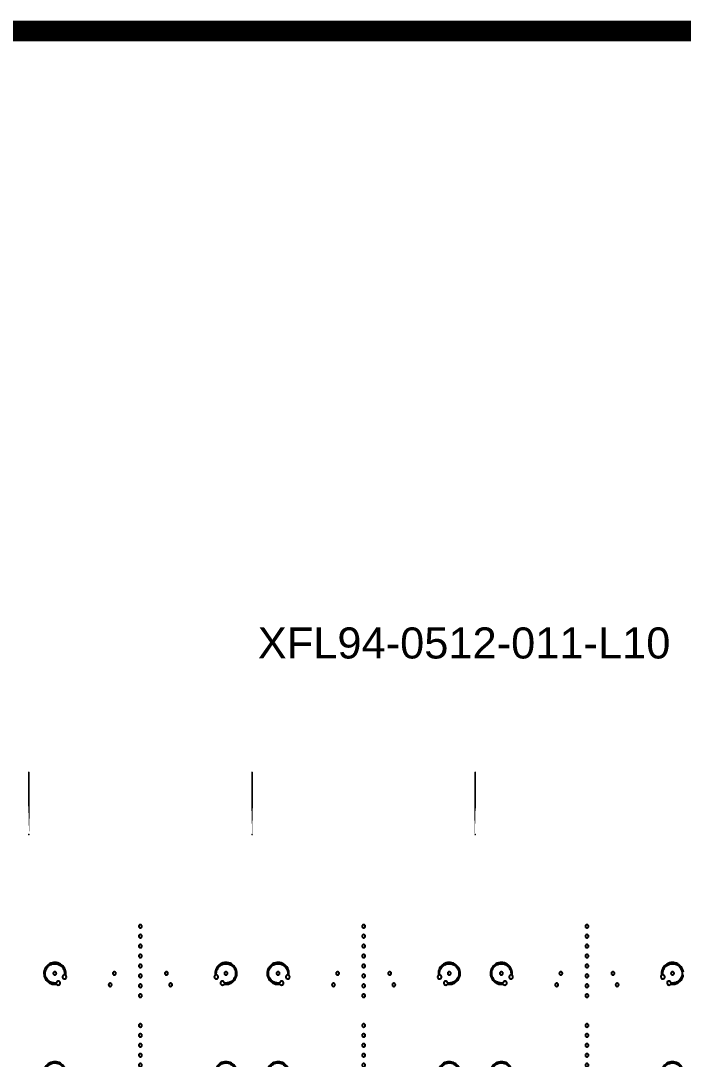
# Model space of a CAD drawing. Extents: x -100 to 100, y -100 to 100.
# Drawn here: x -21.9 to 10, y 50.3 to 100.5 of the extents above; entities that cross this region are included whole.
import ezdxf

# ---------------------------------------------------------------- set-up
doc = ezdxf.new("R2010")
doc.units = 0
doc.layers.get('0').update_dxf_attribs({"linetype": 'continuous'})
doc.layers.add('L10', color=7, linetype='continuous')
doc.styles.get("Standard").update_dxf_attribs({"font": 'ARIAL.TTF'})

# ---------------------------------------------------------------- blocks, each defined once
blk = doc.blocks.new('LDI_XFL94-0512-011_L10_B1')
at = {"layer": 'L10'}
for points in [[(-16.168, -53.338), (-16.177, -53.339), (-16.187, -53.341), (-16.196, -53.344), (-16.205, -53.348), (-16.213, -53.354), (-16.221, -53.36), (-16.227, -53.368), (-16.233, -53.376), (-16.237, -53.384), (-16.24, -53.394), (-16.242, -53.403), (-16.243, -53.413), (-16.242, -53.423), (-16.24, -53.433), (-16.237, -53.442), (-16.233, -53.451), (-16.227, -53.459), (-16.221, -53.466), (-16.213, -53.473), (-16.205, -53.478), (-16.196, -53.482), (-16.187, -53.486), (-16.177, -53.488), (-16.168, -53.488), (-16.158, -53.488), (-16.148, -53.486), (-16.139, -53.482), (-16.13, -53.478), (-16.122, -53.473), (-16.115, -53.466), (-16.108, -53.459), (-16.103, -53.451), (-16.098, -53.442), (-16.095, -53.433), (-16.093, -53.423), (-16.093, -53.413), (-16.093, -53.403), (-16.095, -53.394), (-16.098, -53.384), (-16.103, -53.376), (-16.108, -53.368), (-16.115, -53.36), (-16.122, -53.354), (-16.13, -53.348), (-16.139, -53.344), (-16.148, -53.341), (-16.158, -53.339), (-16.168, -53.338)], [(-5.389, -53.338), (-5.399, -53.339), (-5.409, -53.341), (-5.418, -53.344), (-5.427, -53.348), (-5.435, -53.354), (-5.442, -53.36), (-5.449, -53.368), (-5.454, -53.376), (-5.459, -53.384), (-5.462, -53.394), (-5.464, -53.403), (-5.464, -53.413), (-5.464, -53.423), (-5.462, -53.433), (-5.459, -53.442), (-5.454, -53.451), (-5.449, -53.459), (-5.442, -53.466), (-5.435, -53.473), (-5.427, -53.478), (-5.418, -53.482), (-5.409, -53.486), (-5.399, -53.488), (-5.389, -53.488), (-5.379, -53.488), (-5.37, -53.486), (-5.361, -53.482), (-5.352, -53.478), (-5.344, -53.473), (-5.336, -53.466), (-5.33, -53.459), (-5.324, -53.451), (-5.32, -53.442), (-5.317, -53.433), (-5.315, -53.423), (-5.314, -53.413), (-5.315, -53.403), (-5.317, -53.394), (-5.32, -53.384), (-5.324, -53.376), (-5.33, -53.368), (-5.336, -53.36), (-5.344, -53.354), (-5.352, -53.348), (-5.361, -53.344), (-5.37, -53.341), (-5.379, -53.339), (-5.389, -53.338)], [(5.389, -53.338), (5.379, -53.339), (5.37, -53.341), (5.361, -53.344), (5.352, -53.348), (5.344, -53.354), (5.336, -53.36), (5.33, -53.368), (5.324, -53.376), (5.32, -53.384), (5.317, -53.394), (5.315, -53.403), (5.314, -53.413), (5.315, -53.423), (5.317, -53.433), (5.32, -53.442), (5.324, -53.451), (5.33, -53.459), (5.336, -53.466), (5.344, -53.473), (5.352, -53.478), (5.361, -53.482), (5.37, -53.486), (5.379, -53.488), (5.389, -53.488), (5.399, -53.488), (5.409, -53.486), (5.418, -53.482), (5.427, -53.478), (5.435, -53.473), (5.442, -53.466), (5.449, -53.459), (5.454, -53.451), (5.459, -53.442), (5.462, -53.433), (5.464, -53.423), (5.464, -53.413), (5.464, -53.403), (5.462, -53.394), (5.459, -53.384), (5.454, -53.376), (5.449, -53.368), (5.442, -53.36), (5.435, -53.354), (5.427, -53.348), (5.418, -53.344), (5.409, -53.341), (5.399, -53.339), (5.389, -53.338)], [(-16.168, -53.817), (-16.177, -53.818), (-16.187, -53.82), (-16.196, -53.823), (-16.205, -53.827), (-16.213, -53.833), (-16.221, -53.839), (-16.227, -53.847), (-16.233, -53.855), (-16.237, -53.864), (-16.24, -53.873), (-16.242, -53.882), (-16.243, -53.892), (-16.242, -53.902), (-16.24, -53.912), (-16.237, -53.921), (-16.233, -53.93), (-16.227, -53.938), (-16.221, -53.945), (-16.213, -53.952), (-16.205, -53.957), (-16.196, -53.962), (-16.187, -53.965), (-16.177, -53.967), (-16.168, -53.967), (-16.158, -53.967), (-16.148, -53.965), (-16.139, -53.962), (-16.13, -53.957), (-16.122, -53.952), (-16.115, -53.945), (-16.108, -53.938), (-16.103, -53.93), (-16.098, -53.921), (-16.095, -53.912), (-16.093, -53.902), (-16.093, -53.892), (-16.093, -53.882), (-16.095, -53.873), (-16.098, -53.864), (-16.103, -53.855), (-16.108, -53.847), (-16.115, -53.839), (-16.122, -53.833), (-16.13, -53.827), (-16.139, -53.823), (-16.148, -53.82), (-16.158, -53.818), (-16.168, -53.817)], [(-5.389, -53.817), (-5.399, -53.818), (-5.409, -53.82), (-5.418, -53.823), (-5.427, -53.827), (-5.435, -53.833), (-5.442, -53.839), (-5.449, -53.847), (-5.454, -53.855), (-5.459, -53.864), (-5.462, -53.873), (-5.464, -53.882), (-5.464, -53.892), (-5.464, -53.902), (-5.462, -53.912), (-5.459, -53.921), (-5.454, -53.93), (-5.449, -53.938), (-5.442, -53.945), (-5.435, -53.952), (-5.427, -53.957), (-5.418, -53.962), (-5.409, -53.965), (-5.399, -53.967), (-5.389, -53.967), (-5.379, -53.967), (-5.37, -53.965), (-5.361, -53.962), (-5.352, -53.957), (-5.344, -53.952), (-5.336, -53.945), (-5.33, -53.938), (-5.324, -53.93), (-5.32, -53.921), (-5.317, -53.912), (-5.315, -53.902), (-5.314, -53.892), (-5.315, -53.882), (-5.317, -53.873), (-5.32, -53.864), (-5.324, -53.855), (-5.33, -53.847), (-5.336, -53.839), (-5.344, -53.833), (-5.352, -53.827), (-5.361, -53.823), (-5.37, -53.82), (-5.379, -53.818), (-5.389, -53.817)], [(5.389, -53.817), (5.379, -53.818), (5.37, -53.82), (5.361, -53.823), (5.352, -53.827), (5.344, -53.833), (5.336, -53.839), (5.33, -53.847), (5.324, -53.855), (5.32, -53.864), (5.317, -53.873), (5.315, -53.882), (5.314, -53.892), (5.315, -53.902), (5.317, -53.912), (5.32, -53.921), (5.324, -53.93), (5.33, -53.938), (5.336, -53.945), (5.344, -53.952), (5.352, -53.957), (5.361, -53.962), (5.37, -53.965), (5.379, -53.967), (5.389, -53.967), (5.399, -53.967), (5.409, -53.965), (5.418, -53.962), (5.427, -53.957), (5.435, -53.952), (5.442, -53.945), (5.449, -53.938), (5.454, -53.93), (5.459, -53.921), (5.462, -53.912), (5.464, -53.902), (5.464, -53.892), (5.464, -53.882), (5.462, -53.873), (5.459, -53.864), (5.454, -53.855), (5.449, -53.847), (5.442, -53.839), (5.435, -53.833), (5.427, -53.827), (5.418, -53.823), (5.409, -53.82), (5.399, -53.818), (5.389, -53.817)], [(-16.168, -54.296), (-16.177, -54.297), (-16.187, -54.299), (-16.196, -54.302), (-16.205, -54.306), (-16.213, -54.312), (-16.221, -54.318), (-16.227, -54.326), (-16.233, -54.334), (-16.237, -54.343), (-16.24, -54.352), (-16.242, -54.361), (-16.243, -54.371), (-16.242, -54.381), (-16.24, -54.391), (-16.237, -54.4), (-16.233, -54.409), (-16.227, -54.417), (-16.221, -54.424), (-16.213, -54.431), (-16.205, -54.436), (-16.196, -54.441), (-16.187, -54.444), (-16.177, -54.446), (-16.168, -54.446), (-16.158, -54.446), (-16.148, -54.444), (-16.139, -54.441), (-16.13, -54.436), (-16.122, -54.431), (-16.115, -54.424), (-16.108, -54.417), (-16.103, -54.409), (-16.098, -54.4), (-16.095, -54.391), (-16.093, -54.381), (-16.093, -54.371), (-16.093, -54.361), (-16.095, -54.352), (-16.098, -54.343), (-16.103, -54.334), (-16.108, -54.326), (-16.115, -54.318), (-16.122, -54.312), (-16.13, -54.306), (-16.139, -54.302), (-16.148, -54.299), (-16.158, -54.297), (-16.168, -54.296)], [(-5.389, -54.296), (-5.399, -54.297), (-5.409, -54.299), (-5.418, -54.302), (-5.427, -54.306), (-5.435, -54.312), (-5.442, -54.318), (-5.449, -54.326), (-5.454, -54.334), (-5.459, -54.343), (-5.462, -54.352), (-5.464, -54.361), (-5.464, -54.371), (-5.464, -54.381), (-5.462, -54.391), (-5.459, -54.4), (-5.454, -54.409), (-5.449, -54.417), (-5.442, -54.424), (-5.435, -54.431), (-5.427, -54.436), (-5.418, -54.441), (-5.409, -54.444), (-5.399, -54.446), (-5.389, -54.446), (-5.379, -54.446), (-5.37, -54.444), (-5.361, -54.441), (-5.352, -54.436), (-5.344, -54.431), (-5.336, -54.424), (-5.33, -54.417), (-5.324, -54.409), (-5.32, -54.4), (-5.317, -54.391), (-5.315, -54.381), (-5.314, -54.371), (-5.315, -54.361), (-5.317, -54.352), (-5.32, -54.343), (-5.324, -54.334), (-5.33, -54.326), (-5.336, -54.318), (-5.344, -54.312), (-5.352, -54.306), (-5.361, -54.302), (-5.37, -54.299), (-5.379, -54.297), (-5.389, -54.296)], [(5.389, -54.296), (5.379, -54.297), (5.37, -54.299), (5.361, -54.302), (5.352, -54.306), (5.344, -54.312), (5.336, -54.318), (5.33, -54.326), (5.324, -54.334), (5.32, -54.343), (5.317, -54.352), (5.315, -54.361), (5.314, -54.371), (5.315, -54.381), (5.317, -54.391), (5.32, -54.4), (5.324, -54.409), (5.33, -54.417), (5.336, -54.424), (5.344, -54.431), (5.352, -54.436), (5.361, -54.441), (5.37, -54.444), (5.379, -54.446), (5.389, -54.446), (5.399, -54.446), (5.409, -54.444), (5.418, -54.441), (5.427, -54.436), (5.435, -54.431), (5.442, -54.424), (5.449, -54.417), (5.454, -54.409), (5.459, -54.4), (5.462, -54.391), (5.464, -54.381), (5.464, -54.371), (5.464, -54.361), (5.462, -54.352), (5.459, -54.343), (5.454, -54.334), (5.449, -54.326), (5.442, -54.318), (5.435, -54.312), (5.427, -54.306), (5.418, -54.302), (5.409, -54.299), (5.399, -54.297), (5.389, -54.296)], [(-19.838, -55.763), (-19.868, -55.769), (-19.893, -55.785), (-19.913, -55.807), (-19.925, -55.834), (-19.928, -55.864), (-19.922, -55.893), (-19.906, -55.919), (-19.884, -55.939), (-19.857, -55.951), (-19.827, -55.954), (-19.798, -55.948), (-19.772, -55.933), (-19.752, -55.911), (-19.74, -55.883), (-19.737, -55.853), (-19.743, -55.824), (-19.758, -55.798), (-19.78, -55.778), (-19.773, -55.709), (-19.775, -55.639), (-19.786, -55.569), (-19.806, -55.502), (-19.835, -55.439), (-19.873, -55.379), (-19.917, -55.326), (-19.969, -55.278), (-20.026, -55.238), (-20.089, -55.206), (-20.154, -55.182), (-20.223, -55.167), (-20.293, -55.162), (-20.363, -55.165), (-20.431, -55.178), (-20.498, -55.201), (-20.561, -55.231), (-20.619, -55.27), (-20.672, -55.316), (-20.718, -55.369), (-20.757, -55.427), (-20.788, -55.49), (-20.81, -55.557), (-20.823, -55.625), (-20.826, -55.695), (-20.821, -55.765), (-20.806, -55.834), (-20.782, -55.899), (-20.75, -55.962), (-20.71, -56.019), (-20.662, -56.071), (-20.609, -56.115), (-20.549, -56.153), (-20.486, -56.182), (-20.419, -56.202), (-20.349, -56.213), (-20.279, -56.215), (-20.21, -56.208), (-20.19, -56.23), (-20.164, -56.245), (-20.135, -56.251), (-20.105, -56.248), (-20.077, -56.236), (-20.055, -56.216), (-20.04, -56.19), (-20.034, -56.161), (-20.037, -56.131), (-20.049, -56.104), (-20.069, -56.082), (-20.095, -56.066), (-20.124, -56.06), (-20.154, -56.063), (-20.181, -56.075), (-20.203, -56.095), (-20.219, -56.121), (-20.225, -56.15), (-20.29, -56.156), (-20.355, -56.152), (-20.419, -56.14), (-20.481, -56.119), (-20.539, -56.089), (-20.593, -56.052), (-20.64, -56.008), (-20.682, -55.957), (-20.715, -55.901), (-20.741, -55.841), (-20.758, -55.778), (-20.766, -55.714), (-20.765, -55.648), (-20.755, -55.584), (-20.736, -55.521), (-20.708, -55.462), (-20.672, -55.408), (-20.63, -55.358), (-20.58, -55.316), (-20.526, -55.28), (-20.467, -55.253), (-20.404, -55.233), (-20.34, -55.223), (-20.275, -55.222), (-20.21, -55.23), (-20.147, -55.247), (-20.087, -55.273), (-20.031, -55.306), (-19.98, -55.348), (-19.936, -55.395), (-19.899, -55.449), (-19.869, -55.507), (-19.848, -55.569), (-19.836, -55.633), (-19.832, -55.698), (-19.838, -55.763)], [(-16.168, -54.775), (-16.177, -54.776), (-16.187, -54.778), (-16.196, -54.781), (-16.205, -54.785), (-16.213, -54.791), (-16.221, -54.797), (-16.227, -54.805), (-16.233, -54.813), (-16.237, -54.822), (-16.24, -54.831), (-16.242, -54.841), (-16.243, -54.85), (-16.242, -54.86), (-16.24, -54.87), (-16.237, -54.879), (-16.233, -54.888), (-16.227, -54.896), (-16.221, -54.903), (-16.213, -54.91), (-16.205, -54.915), (-16.196, -54.92), (-16.187, -54.923), (-16.177, -54.925), (-16.168, -54.925), (-16.158, -54.925), (-16.148, -54.923), (-16.139, -54.92), (-16.13, -54.915), (-16.122, -54.91), (-16.115, -54.903), (-16.108, -54.896), (-16.103, -54.888), (-16.098, -54.879), (-16.095, -54.87), (-16.093, -54.86), (-16.093, -54.85), (-16.093, -54.841), (-16.095, -54.831), (-16.098, -54.822), (-16.103, -54.813), (-16.108, -54.805), (-16.115, -54.797), (-16.122, -54.791), (-16.13, -54.785), (-16.139, -54.781), (-16.148, -54.778), (-16.158, -54.776), (-16.168, -54.775)], [(-12.11, -56.15), (-12.117, -56.121), (-12.132, -56.095), (-12.154, -56.075), (-12.182, -56.063), (-12.212, -56.06), (-12.241, -56.066), (-12.267, -56.082), (-12.287, -56.104), (-12.299, -56.131), (-12.302, -56.161), (-12.295, -56.19), (-12.28, -56.216), (-12.258, -56.236), (-12.231, -56.248), (-12.201, -56.251), (-12.172, -56.245), (-12.146, -56.23), (-12.126, -56.208), (-12.056, -56.215), (-11.986, -56.213), (-11.917, -56.202), (-11.85, -56.182), (-11.786, -56.153), (-11.727, -56.115), (-11.673, -56.071), (-11.625, -56.019), (-11.585, -55.962), (-11.553, -55.899), (-11.529, -55.834), (-11.515, -55.765), (-11.509, -55.695), (-11.513, -55.625), (-11.526, -55.557), (-11.548, -55.49), (-11.578, -55.427), (-11.617, -55.369), (-11.663, -55.316), (-11.716, -55.27), (-11.774, -55.231), (-11.837, -55.201), (-11.904, -55.178), (-11.973, -55.165), (-12.043, -55.162), (-12.112, -55.167), (-12.181, -55.182), (-12.247, -55.206), (-12.309, -55.238), (-12.366, -55.278), (-12.418, -55.326), (-12.463, -55.379), (-12.5, -55.439), (-12.529, -55.502), (-12.549, -55.569), (-12.56, -55.639), (-12.562, -55.709), (-12.555, -55.778), (-12.577, -55.798), (-12.592, -55.824), (-12.599, -55.853), (-12.596, -55.883), (-12.583, -55.911), (-12.563, -55.933), (-12.538, -55.948), (-12.508, -55.954), (-12.479, -55.951), (-12.451, -55.939), (-12.429, -55.919), (-12.414, -55.893), (-12.407, -55.864), (-12.41, -55.834), (-12.422, -55.807), (-12.442, -55.785), (-12.468, -55.769), (-12.497, -55.763), (-12.503, -55.698), (-12.5, -55.633), (-12.487, -55.569), (-12.466, -55.507), (-12.437, -55.449), (-12.399, -55.395), (-12.355, -55.348), (-12.304, -55.306), (-12.249, -55.273), (-12.189, -55.247), (-12.126, -55.23), (-12.061, -55.222), (-11.996, -55.223), (-11.931, -55.233), (-11.869, -55.253), (-11.81, -55.28), (-11.755, -55.316), (-11.706, -55.358), (-11.663, -55.408), (-11.627, -55.462), (-11.6, -55.521), (-11.581, -55.584), (-11.571, -55.648), (-11.57, -55.714), (-11.578, -55.778), (-11.594, -55.841), (-11.62, -55.901), (-11.654, -55.957), (-11.695, -56.008), (-11.743, -56.052), (-11.796, -56.089), (-11.854, -56.119), (-11.916, -56.14), (-11.98, -56.152), (-12.045, -56.156), (-12.11, -56.15)], [(-9.06, -55.763), (-9.089, -55.769), (-9.115, -55.785), (-9.135, -55.807), (-9.147, -55.834), (-9.15, -55.864), (-9.143, -55.893), (-9.128, -55.919), (-9.106, -55.939), (-9.078, -55.951), (-9.049, -55.954), (-9.019, -55.948), (-8.993, -55.933), (-8.973, -55.911), (-8.961, -55.883), (-8.958, -55.853), (-8.964, -55.824), (-8.979, -55.798), (-9.002, -55.778), (-8.994, -55.709), (-8.996, -55.639), (-9.008, -55.569), (-9.028, -55.502), (-9.057, -55.439), (-9.094, -55.379), (-9.139, -55.326), (-9.191, -55.278), (-9.248, -55.238), (-9.31, -55.206), (-9.376, -55.182), (-9.444, -55.167), (-9.514, -55.162), (-9.584, -55.165), (-9.653, -55.178), (-9.72, -55.201), (-9.783, -55.231), (-9.841, -55.27), (-9.894, -55.316), (-9.94, -55.369), (-9.978, -55.427), (-10.009, -55.49), (-10.031, -55.557), (-10.044, -55.625), (-10.048, -55.695), (-10.042, -55.765), (-10.028, -55.834), (-10.004, -55.899), (-9.972, -55.962), (-9.931, -56.019), (-9.884, -56.071), (-9.83, -56.115), (-9.771, -56.153), (-9.707, -56.182), (-9.64, -56.202), (-9.571, -56.213), (-9.501, -56.215), (-9.431, -56.208), (-9.411, -56.23), (-9.385, -56.245), (-9.356, -56.251), (-9.326, -56.248), (-9.299, -56.236), (-9.277, -56.216), (-9.262, -56.19), (-9.255, -56.161), (-9.258, -56.131), (-9.27, -56.104), (-9.29, -56.082), (-9.316, -56.066), (-9.345, -56.06), (-9.375, -56.063), (-9.403, -56.075), (-9.425, -56.095), (-9.44, -56.121), (-9.447, -56.15), (-9.512, -56.156), (-9.577, -56.152), (-9.641, -56.14), (-9.703, -56.119), (-9.761, -56.089), (-9.814, -56.052), (-9.862, -56.008), (-9.903, -55.957), (-9.937, -55.901), (-9.962, -55.841), (-9.979, -55.778), (-9.987, -55.714), (-9.986, -55.648), (-9.976, -55.584), (-9.957, -55.521), (-9.93, -55.462), (-9.894, -55.408), (-9.851, -55.358), (-9.802, -55.316), (-9.747, -55.28), (-9.688, -55.253), (-9.626, -55.233), (-9.561, -55.223), (-9.496, -55.222), (-9.431, -55.23), (-9.368, -55.247), (-9.308, -55.273), (-9.252, -55.306), (-9.202, -55.348), (-9.157, -55.395), (-9.12, -55.449), (-9.091, -55.507), (-9.07, -55.569), (-9.057, -55.633), (-9.054, -55.698), (-9.06, -55.763)], [(-5.389, -54.775), (-5.399, -54.776), (-5.409, -54.778), (-5.418, -54.781), (-5.427, -54.785), (-5.435, -54.791), (-5.442, -54.797), (-5.449, -54.805), (-5.454, -54.813), (-5.459, -54.822), (-5.462, -54.831), (-5.464, -54.841), (-5.464, -54.85), (-5.464, -54.86), (-5.462, -54.87), (-5.459, -54.879), (-5.454, -54.888), (-5.449, -54.896), (-5.442, -54.903), (-5.435, -54.91), (-5.427, -54.915), (-5.418, -54.92), (-5.409, -54.923), (-5.399, -54.925), (-5.389, -54.925), (-5.379, -54.925), (-5.37, -54.923), (-5.361, -54.92), (-5.352, -54.915), (-5.344, -54.91), (-5.336, -54.903), (-5.33, -54.896), (-5.324, -54.888), (-5.32, -54.879), (-5.317, -54.87), (-5.315, -54.86), (-5.314, -54.85), (-5.315, -54.841), (-5.317, -54.831), (-5.32, -54.822), (-5.324, -54.813), (-5.33, -54.805), (-5.336, -54.797), (-5.344, -54.791), (-5.352, -54.785), (-5.361, -54.781), (-5.37, -54.778), (-5.379, -54.776), (-5.389, -54.775)], [(-1.332, -56.15), (-1.338, -56.121), (-1.354, -56.095), (-1.376, -56.075), (-1.403, -56.063), (-1.433, -56.06), (-1.462, -56.066), (-1.488, -56.082), (-1.508, -56.104), (-1.52, -56.131), (-1.523, -56.161), (-1.517, -56.19), (-1.502, -56.216), (-1.479, -56.236), (-1.452, -56.248), (-1.422, -56.251), (-1.393, -56.245), (-1.367, -56.23), (-1.347, -56.208), (-1.277, -56.215), (-1.207, -56.213), (-1.138, -56.202), (-1.071, -56.182), (-1.008, -56.153), (-0.948, -56.115), (-0.894, -56.071), (-0.847, -56.019), (-0.807, -55.962), (-0.775, -55.899), (-0.751, -55.834), (-0.736, -55.765), (-0.731, -55.695), (-0.734, -55.625), (-0.747, -55.557), (-0.769, -55.49), (-0.8, -55.427), (-0.839, -55.369), (-0.885, -55.316), (-0.938, -55.27), (-0.996, -55.231), (-1.059, -55.201), (-1.125, -55.178), (-1.194, -55.165), (-1.264, -55.162), (-1.334, -55.167), (-1.402, -55.182), (-1.468, -55.206), (-1.531, -55.238), (-1.588, -55.278), (-1.639, -55.326), (-1.684, -55.379), (-1.721, -55.439), (-1.75, -55.502), (-1.771, -55.569), (-1.782, -55.639), (-1.784, -55.709), (-1.777, -55.778), (-1.799, -55.798), (-1.814, -55.824), (-1.82, -55.853), (-1.817, -55.883), (-1.805, -55.911), (-1.785, -55.933), (-1.759, -55.948), (-1.73, -55.954), (-1.7, -55.951), (-1.673, -55.939), (-1.65, -55.919), (-1.635, -55.893), (-1.629, -55.864), (-1.632, -55.834), (-1.644, -55.807), (-1.664, -55.785), (-1.689, -55.769), (-1.719, -55.763), (-1.724, -55.698), (-1.721, -55.633), (-1.709, -55.569), (-1.688, -55.507), (-1.658, -55.449), (-1.621, -55.395), (-1.577, -55.348), (-1.526, -55.306), (-1.47, -55.273), (-1.41, -55.247), (-1.347, -55.23), (-1.282, -55.222), (-1.217, -55.223), (-1.153, -55.233), (-1.09, -55.253), (-1.031, -55.28), (-0.976, -55.316), (-0.927, -55.358), (-0.884, -55.408), (-0.849, -55.462), (-0.821, -55.521), (-0.802, -55.584), (-0.792, -55.648), (-0.791, -55.714), (-0.799, -55.778), (-0.816, -55.841), (-0.842, -55.901), (-0.875, -55.957), (-0.916, -56.008), (-0.964, -56.052), (-1.018, -56.089), (-1.076, -56.119), (-1.138, -56.14), (-1.202, -56.152), (-1.267, -56.156), (-1.332, -56.15)], [(1.719, -55.763), (1.689, -55.769), (1.664, -55.785), (1.644, -55.807), (1.632, -55.834), (1.629, -55.864), (1.635, -55.893), (1.65, -55.919), (1.673, -55.939), (1.7, -55.951), (1.73, -55.954), (1.759, -55.948), (1.785, -55.933), (1.805, -55.911), (1.817, -55.883), (1.82, -55.853), (1.814, -55.824), (1.799, -55.798), (1.777, -55.778), (1.784, -55.709), (1.782, -55.639), (1.771, -55.569), (1.75, -55.502), (1.721, -55.439), (1.684, -55.379), (1.639, -55.326), (1.588, -55.278), (1.531, -55.238), (1.468, -55.206), (1.402, -55.182), (1.334, -55.167), (1.264, -55.162), (1.194, -55.165), (1.125, -55.178), (1.059, -55.201), (0.996, -55.231), (0.938, -55.27), (0.885, -55.316), (0.839, -55.369), (0.8, -55.427), (0.769, -55.49), (0.747, -55.557), (0.734, -55.625), (0.731, -55.695), (0.736, -55.765), (0.751, -55.834), (0.775, -55.899), (0.807, -55.962), (0.847, -56.019), (0.894, -56.071), (0.948, -56.115), (1.008, -56.153), (1.071, -56.182), (1.138, -56.202), (1.207, -56.213), (1.277, -56.215), (1.347, -56.208), (1.367, -56.23), (1.393, -56.245), (1.422, -56.251), (1.452, -56.248), (1.479, -56.236), (1.502, -56.216), (1.517, -56.19), (1.523, -56.161), (1.52, -56.131), (1.508, -56.104), (1.488, -56.082), (1.462, -56.066), (1.433, -56.06), (1.403, -56.063), (1.376, -56.075), (1.354, -56.095), (1.338, -56.121), (1.332, -56.15), (1.267, -56.156), (1.202, -56.152), (1.138, -56.14), (1.076, -56.119), (1.018, -56.089), (0.964, -56.052), (0.916, -56.008), (0.875, -55.957), (0.842, -55.901), (0.816, -55.841), (0.799, -55.778), (0.791, -55.714), (0.792, -55.648), (0.802, -55.584), (0.821, -55.521), (0.849, -55.462), (0.884, -55.408), (0.927, -55.358), (0.976, -55.316), (1.031, -55.28), (1.09, -55.253), (1.153, -55.233), (1.217, -55.223), (1.282, -55.222), (1.347, -55.23), (1.41, -55.247), (1.47, -55.273), (1.526, -55.306), (1.577, -55.348), (1.621, -55.395), (1.658, -55.449), (1.688, -55.507), (1.709, -55.569), (1.721, -55.633), (1.724, -55.698), (1.719, -55.763)], [(5.389, -54.775), (5.379, -54.776), (5.37, -54.778), (5.361, -54.781), (5.352, -54.785), (5.344, -54.791), (5.336, -54.797), (5.33, -54.805), (5.324, -54.813), (5.32, -54.822), (5.317, -54.831), (5.315, -54.841), (5.314, -54.85), (5.315, -54.86), (5.317, -54.87), (5.32, -54.879), (5.324, -54.888), (5.33, -54.896), (5.336, -54.903), (5.344, -54.91), (5.352, -54.915), (5.361, -54.92), (5.37, -54.923), (5.379, -54.925), (5.389, -54.925), (5.399, -54.925), (5.409, -54.923), (5.418, -54.92), (5.427, -54.915), (5.435, -54.91), (5.442, -54.903), (5.449, -54.896), (5.454, -54.888), (5.459, -54.879), (5.462, -54.87), (5.464, -54.86), (5.464, -54.85), (5.464, -54.841), (5.462, -54.831), (5.459, -54.822), (5.454, -54.813), (5.449, -54.805), (5.442, -54.797), (5.435, -54.791), (5.427, -54.785), (5.418, -54.781), (5.409, -54.778), (5.399, -54.776), (5.389, -54.775)], [(-20.299, -55.614), (-20.309, -55.614), (-20.319, -55.616), (-20.328, -55.619), (-20.337, -55.624), (-20.345, -55.629), (-20.352, -55.636), (-20.359, -55.643), (-20.364, -55.651), (-20.369, -55.66), (-20.372, -55.669), (-20.374, -55.679), (-20.374, -55.689), (-20.374, -55.698), (-20.372, -55.708), (-20.369, -55.717), (-20.364, -55.726), (-20.359, -55.734), (-20.352, -55.742), (-20.345, -55.748), (-20.337, -55.754), (-20.328, -55.758), (-20.319, -55.761), (-20.309, -55.763), (-20.299, -55.764), (-20.29, -55.763), (-20.28, -55.761), (-20.271, -55.758), (-20.262, -55.754), (-20.254, -55.748), (-20.246, -55.742), (-20.24, -55.734), (-20.234, -55.726), (-20.23, -55.717), (-20.227, -55.708), (-20.225, -55.698), (-20.224, -55.689), (-20.225, -55.679), (-20.227, -55.669), (-20.23, -55.66), (-20.234, -55.651), (-20.24, -55.643), (-20.246, -55.636), (-20.254, -55.629), (-20.262, -55.624), (-20.271, -55.619), (-20.28, -55.616), (-20.29, -55.614), (-20.299, -55.614)], [(-17.425, -55.614), (-17.435, -55.614), (-17.445, -55.616), (-17.454, -55.619), (-17.463, -55.624), (-17.471, -55.629), (-17.478, -55.636), (-17.485, -55.643), (-17.49, -55.651), (-17.494, -55.66), (-17.498, -55.669), (-17.5, -55.679), (-17.5, -55.689), (-17.5, -55.698), (-17.498, -55.708), (-17.494, -55.717), (-17.49, -55.726), (-17.485, -55.734), (-17.478, -55.742), (-17.471, -55.748), (-17.463, -55.754), (-17.454, -55.758), (-17.445, -55.761), (-17.435, -55.763), (-17.425, -55.764), (-17.415, -55.763), (-17.406, -55.761), (-17.396, -55.758), (-17.388, -55.754), (-17.379, -55.748), (-17.372, -55.742), (-17.366, -55.734), (-17.36, -55.726), (-17.356, -55.717), (-17.353, -55.708), (-17.351, -55.698), (-17.35, -55.689), (-17.351, -55.679), (-17.353, -55.669), (-17.356, -55.66), (-17.36, -55.651), (-17.366, -55.643), (-17.372, -55.636), (-17.379, -55.629), (-17.388, -55.624), (-17.396, -55.619), (-17.406, -55.616), (-17.415, -55.614), (-17.425, -55.614)], [(-16.168, -55.254), (-16.177, -55.255), (-16.187, -55.257), (-16.196, -55.26), (-16.205, -55.264), (-16.213, -55.27), (-16.221, -55.276), (-16.227, -55.284), (-16.233, -55.292), (-16.237, -55.301), (-16.24, -55.31), (-16.242, -55.32), (-16.243, -55.329), (-16.242, -55.339), (-16.24, -55.349), (-16.237, -55.358), (-16.233, -55.367), (-16.227, -55.375), (-16.221, -55.382), (-16.213, -55.389), (-16.205, -55.394), (-16.196, -55.399), (-16.187, -55.402), (-16.177, -55.404), (-16.168, -55.404), (-16.158, -55.404), (-16.148, -55.402), (-16.139, -55.399), (-16.13, -55.394), (-16.122, -55.389), (-16.115, -55.382), (-16.108, -55.375), (-16.103, -55.367), (-16.098, -55.358), (-16.095, -55.349), (-16.093, -55.339), (-16.093, -55.329), (-16.093, -55.32), (-16.095, -55.31), (-16.098, -55.301), (-16.103, -55.292), (-16.108, -55.284), (-16.115, -55.276), (-16.122, -55.27), (-16.13, -55.264), (-16.139, -55.26), (-16.148, -55.257), (-16.158, -55.255), (-16.168, -55.254)], [(-14.91, -55.614), (-14.92, -55.614), (-14.93, -55.616), (-14.939, -55.619), (-14.948, -55.624), (-14.956, -55.629), (-14.963, -55.636), (-14.97, -55.643), (-14.975, -55.651), (-14.979, -55.66), (-14.983, -55.669), (-14.985, -55.679), (-14.985, -55.689), (-14.985, -55.698), (-14.983, -55.708), (-14.979, -55.717), (-14.975, -55.726), (-14.97, -55.734), (-14.963, -55.742), (-14.956, -55.748), (-14.948, -55.754), (-14.939, -55.758), (-14.93, -55.761), (-14.92, -55.763), (-14.91, -55.764), (-14.9, -55.763), (-14.891, -55.761), (-14.881, -55.758), (-14.873, -55.754), (-14.865, -55.748), (-14.857, -55.742), (-14.851, -55.734), (-14.845, -55.726), (-14.841, -55.717), (-14.838, -55.708), (-14.836, -55.698), (-14.835, -55.689), (-14.836, -55.679), (-14.838, -55.669), (-14.841, -55.66), (-14.845, -55.651), (-14.851, -55.643), (-14.857, -55.636), (-14.865, -55.629), (-14.873, -55.624), (-14.881, -55.619), (-14.891, -55.616), (-14.9, -55.614), (-14.91, -55.614)], [(-12.036, -55.614), (-12.046, -55.614), (-12.055, -55.616), (-12.065, -55.619), (-12.073, -55.624), (-12.082, -55.629), (-12.089, -55.636), (-12.095, -55.643), (-12.101, -55.651), (-12.105, -55.66), (-12.108, -55.669), (-12.11, -55.679), (-12.111, -55.689), (-12.11, -55.698), (-12.108, -55.708), (-12.105, -55.717), (-12.101, -55.726), (-12.095, -55.734), (-12.089, -55.742), (-12.082, -55.748), (-12.073, -55.754), (-12.065, -55.758), (-12.055, -55.761), (-12.046, -55.763), (-12.036, -55.764), (-12.026, -55.763), (-12.017, -55.761), (-12.007, -55.758), (-11.998, -55.754), (-11.99, -55.748), (-11.983, -55.742), (-11.976, -55.734), (-11.971, -55.726), (-11.967, -55.717), (-11.963, -55.708), (-11.962, -55.698), (-11.961, -55.689), (-11.962, -55.679), (-11.963, -55.669), (-11.967, -55.66), (-11.971, -55.651), (-11.976, -55.643), (-11.983, -55.636), (-11.99, -55.629), (-11.998, -55.624), (-12.007, -55.619), (-12.017, -55.616), (-12.026, -55.614), (-12.036, -55.614)], [(-9.521, -55.614), (-9.531, -55.614), (-9.54, -55.616), (-9.55, -55.619), (-9.558, -55.624), (-9.567, -55.629), (-9.574, -55.636), (-9.58, -55.643), (-9.586, -55.651), (-9.59, -55.66), (-9.593, -55.669), (-9.595, -55.679), (-9.596, -55.689), (-9.595, -55.698), (-9.593, -55.708), (-9.59, -55.717), (-9.586, -55.726), (-9.58, -55.734), (-9.574, -55.742), (-9.567, -55.748), (-9.558, -55.754), (-9.55, -55.758), (-9.54, -55.761), (-9.531, -55.763), (-9.521, -55.764), (-9.511, -55.763), (-9.502, -55.761), (-9.492, -55.758), (-9.483, -55.754), (-9.475, -55.748), (-9.468, -55.742), (-9.461, -55.734), (-9.456, -55.726), (-9.452, -55.717), (-9.449, -55.708), (-9.447, -55.698), (-9.446, -55.689), (-9.447, -55.679), (-9.449, -55.669), (-9.452, -55.66), (-9.456, -55.651), (-9.461, -55.643), (-9.468, -55.636), (-9.475, -55.629), (-9.483, -55.624), (-9.492, -55.619), (-9.502, -55.616), (-9.511, -55.614), (-9.521, -55.614)], [(-6.647, -55.614), (-6.656, -55.614), (-6.666, -55.616), (-6.675, -55.619), (-6.684, -55.624), (-6.692, -55.629), (-6.7, -55.636), (-6.706, -55.643), (-6.712, -55.651), (-6.716, -55.66), (-6.719, -55.669), (-6.721, -55.679), (-6.722, -55.689), (-6.721, -55.698), (-6.719, -55.708), (-6.716, -55.717), (-6.712, -55.726), (-6.706, -55.734), (-6.7, -55.742), (-6.692, -55.748), (-6.684, -55.754), (-6.675, -55.758), (-6.666, -55.761), (-6.656, -55.763), (-6.647, -55.764), (-6.637, -55.763), (-6.627, -55.761), (-6.618, -55.758), (-6.609, -55.754), (-6.601, -55.748), (-6.594, -55.742), (-6.587, -55.734), (-6.582, -55.726), (-6.577, -55.717), (-6.574, -55.708), (-6.572, -55.698), (-6.572, -55.689), (-6.572, -55.679), (-6.574, -55.669), (-6.577, -55.66), (-6.582, -55.651), (-6.587, -55.643), (-6.594, -55.636), (-6.601, -55.629), (-6.609, -55.624), (-6.618, -55.619), (-6.627, -55.616), (-6.637, -55.614), (-6.647, -55.614)], [(-5.389, -55.254), (-5.399, -55.255), (-5.409, -55.257), (-5.418, -55.26), (-5.427, -55.264), (-5.435, -55.27), (-5.442, -55.276), (-5.449, -55.284), (-5.454, -55.292), (-5.459, -55.301), (-5.462, -55.31), (-5.464, -55.32), (-5.464, -55.329), (-5.464, -55.339), (-5.462, -55.349), (-5.459, -55.358), (-5.454, -55.367), (-5.449, -55.375), (-5.442, -55.382), (-5.435, -55.389), (-5.427, -55.394), (-5.418, -55.399), (-5.409, -55.402), (-5.399, -55.404), (-5.389, -55.404), (-5.379, -55.404), (-5.37, -55.402), (-5.361, -55.399), (-5.352, -55.394), (-5.344, -55.389), (-5.336, -55.382), (-5.33, -55.375), (-5.324, -55.367), (-5.32, -55.358), (-5.317, -55.349), (-5.315, -55.339), (-5.314, -55.329), (-5.315, -55.32), (-5.317, -55.31), (-5.32, -55.301), (-5.324, -55.292), (-5.33, -55.284), (-5.336, -55.276), (-5.344, -55.27), (-5.352, -55.264), (-5.361, -55.26), (-5.37, -55.257), (-5.379, -55.255), (-5.389, -55.254)], [(-4.132, -55.614), (-4.142, -55.614), (-4.151, -55.616), (-4.16, -55.619), (-4.169, -55.624), (-4.177, -55.629), (-4.185, -55.636), (-4.191, -55.643), (-4.197, -55.651), (-4.201, -55.66), (-4.204, -55.669), (-4.206, -55.679), (-4.207, -55.689), (-4.206, -55.698), (-4.204, -55.708), (-4.201, -55.717), (-4.197, -55.726), (-4.191, -55.734), (-4.185, -55.742), (-4.177, -55.748), (-4.169, -55.754), (-4.16, -55.758), (-4.151, -55.761), (-4.142, -55.763), (-4.132, -55.764), (-4.122, -55.763), (-4.112, -55.761), (-4.103, -55.758), (-4.094, -55.754), (-4.086, -55.748), (-4.079, -55.742), (-4.072, -55.734), (-4.067, -55.726), (-4.062, -55.717), (-4.059, -55.708), (-4.057, -55.698), (-4.057, -55.689), (-4.057, -55.679), (-4.059, -55.669), (-4.062, -55.66), (-4.067, -55.651), (-4.072, -55.643), (-4.079, -55.636), (-4.086, -55.629), (-4.094, -55.624), (-4.103, -55.619), (-4.112, -55.616), (-4.122, -55.614), (-4.132, -55.614)], [(-1.257, -55.614), (-1.267, -55.614), (-1.277, -55.616), (-1.286, -55.619), (-1.295, -55.624), (-1.303, -55.629), (-1.311, -55.636), (-1.317, -55.643), (-1.322, -55.651), (-1.327, -55.66), (-1.33, -55.669), (-1.332, -55.679), (-1.332, -55.689), (-1.332, -55.698), (-1.33, -55.708), (-1.327, -55.717), (-1.322, -55.726), (-1.317, -55.734), (-1.311, -55.742), (-1.303, -55.748), (-1.295, -55.754), (-1.286, -55.758), (-1.277, -55.761), (-1.267, -55.763), (-1.257, -55.764), (-1.248, -55.763), (-1.238, -55.761), (-1.229, -55.758), (-1.22, -55.754), (-1.212, -55.748), (-1.204, -55.742), (-1.198, -55.734), (-1.193, -55.726), (-1.188, -55.717), (-1.185, -55.708), (-1.183, -55.698), (-1.182, -55.689), (-1.183, -55.679), (-1.185, -55.669), (-1.188, -55.66), (-1.193, -55.651), (-1.198, -55.643), (-1.204, -55.636), (-1.212, -55.629), (-1.22, -55.624), (-1.229, -55.619), (-1.238, -55.616), (-1.248, -55.614), (-1.257, -55.614)], [(1.257, -55.614), (1.248, -55.614), (1.238, -55.616), (1.229, -55.619), (1.22, -55.624), (1.212, -55.629), (1.204, -55.636), (1.198, -55.643), (1.193, -55.651), (1.188, -55.66), (1.185, -55.669), (1.183, -55.679), (1.182, -55.689), (1.183, -55.698), (1.185, -55.708), (1.188, -55.717), (1.193, -55.726), (1.198, -55.734), (1.204, -55.742), (1.212, -55.748), (1.22, -55.754), (1.229, -55.758), (1.238, -55.761), (1.248, -55.763), (1.257, -55.764), (1.267, -55.763), (1.277, -55.761), (1.286, -55.758), (1.295, -55.754), (1.303, -55.748), (1.311, -55.742), (1.317, -55.734), (1.322, -55.726), (1.327, -55.717), (1.33, -55.708), (1.332, -55.698), (1.332, -55.689), (1.332, -55.679), (1.33, -55.669), (1.327, -55.66), (1.322, -55.651), (1.317, -55.643), (1.311, -55.636), (1.303, -55.629), (1.295, -55.624), (1.286, -55.619), (1.277, -55.616), (1.267, -55.614), (1.257, -55.614)], [(4.132, -55.614), (4.122, -55.614), (4.112, -55.616), (4.103, -55.619), (4.094, -55.624), (4.086, -55.629), (4.079, -55.636), (4.072, -55.643), (4.067, -55.651), (4.062, -55.66), (4.059, -55.669), (4.057, -55.679), (4.057, -55.689), (4.057, -55.698), (4.059, -55.708), (4.062, -55.717), (4.067, -55.726), (4.072, -55.734), (4.079, -55.742), (4.086, -55.748), (4.094, -55.754), (4.103, -55.758), (4.112, -55.761), (4.122, -55.763), (4.132, -55.764), (4.142, -55.763), (4.151, -55.761), (4.16, -55.758), (4.169, -55.754), (4.177, -55.748), (4.185, -55.742), (4.191, -55.734), (4.197, -55.726), (4.201, -55.717), (4.204, -55.708), (4.206, -55.698), (4.207, -55.689), (4.206, -55.679), (4.204, -55.669), (4.201, -55.66), (4.197, -55.651), (4.191, -55.643), (4.185, -55.636), (4.177, -55.629), (4.169, -55.624), (4.16, -55.619), (4.151, -55.616), (4.142, -55.614), (4.132, -55.614)], [(5.389, -55.254), (5.379, -55.255), (5.37, -55.257), (5.361, -55.26), (5.352, -55.264), (5.344, -55.27), (5.336, -55.276), (5.33, -55.284), (5.324, -55.292), (5.32, -55.301), (5.317, -55.31), (5.315, -55.32), (5.314, -55.329), (5.315, -55.339), (5.317, -55.349), (5.32, -55.358), (5.324, -55.367), (5.33, -55.375), (5.336, -55.382), (5.344, -55.389), (5.352, -55.394), (5.361, -55.399), (5.37, -55.402), (5.379, -55.404), (5.389, -55.404), (5.399, -55.404), (5.409, -55.402), (5.418, -55.399), (5.427, -55.394), (5.435, -55.389), (5.442, -55.382), (5.449, -55.375), (5.454, -55.367), (5.459, -55.358), (5.462, -55.349), (5.464, -55.339), (5.464, -55.329), (5.464, -55.32), (5.462, -55.31), (5.459, -55.301), (5.454, -55.292), (5.449, -55.284), (5.442, -55.276), (5.435, -55.27), (5.427, -55.264), (5.418, -55.26), (5.409, -55.257), (5.399, -55.255), (5.389, -55.254)], [(6.647, -55.614), (6.637, -55.614), (6.627, -55.616), (6.618, -55.619), (6.609, -55.624), (6.601, -55.629), (6.594, -55.636), (6.587, -55.643), (6.582, -55.651), (6.577, -55.66), (6.574, -55.669), (6.572, -55.679), (6.572, -55.689), (6.572, -55.698), (6.574, -55.708), (6.577, -55.717), (6.582, -55.726), (6.587, -55.734), (6.594, -55.742), (6.601, -55.748), (6.609, -55.754), (6.618, -55.758), (6.627, -55.761), (6.637, -55.763), (6.647, -55.764), (6.656, -55.763), (6.666, -55.761), (6.675, -55.758), (6.684, -55.754), (6.692, -55.748), (6.7, -55.742), (6.706, -55.734), (6.712, -55.726), (6.716, -55.717), (6.719, -55.708), (6.721, -55.698), (6.722, -55.689), (6.721, -55.679), (6.719, -55.669), (6.716, -55.66), (6.712, -55.651), (6.706, -55.643), (6.7, -55.636), (6.692, -55.629), (6.684, -55.624), (6.675, -55.619), (6.666, -55.616), (6.656, -55.614), (6.647, -55.614)], [(9.521, -55.614), (9.511, -55.614), (9.502, -55.616), (9.492, -55.619), (9.483, -55.624), (9.475, -55.629), (9.468, -55.636), (9.461, -55.643), (9.456, -55.651), (9.452, -55.66), (9.449, -55.669), (9.447, -55.679), (9.446, -55.689), (9.447, -55.698), (9.449, -55.708), (9.452, -55.717), (9.456, -55.726), (9.461, -55.734), (9.468, -55.742), (9.475, -55.748), (9.483, -55.754), (9.492, -55.758), (9.502, -55.761), (9.511, -55.763), (9.521, -55.764), (9.531, -55.763), (9.54, -55.761), (9.55, -55.758), (9.558, -55.754), (9.567, -55.748), (9.574, -55.742), (9.58, -55.734), (9.586, -55.726), (9.59, -55.717), (9.593, -55.708), (9.595, -55.698), (9.596, -55.689), (9.595, -55.679), (9.593, -55.669), (9.59, -55.66), (9.586, -55.651), (9.58, -55.643), (9.574, -55.636), (9.567, -55.629), (9.558, -55.624), (9.55, -55.619), (9.54, -55.616), (9.531, -55.614), (9.521, -55.614)], [(-17.626, -56.165), (-17.636, -56.166), (-17.645, -56.168), (-17.655, -56.171), (-17.663, -56.175), (-17.672, -56.181), (-17.679, -56.187), (-17.685, -56.194), (-17.691, -56.203), (-17.695, -56.211), (-17.698, -56.221), (-17.7, -56.23), (-17.701, -56.24), (-17.7, -56.25), (-17.698, -56.259), (-17.695, -56.269), (-17.691, -56.278), (-17.685, -56.286), (-17.679, -56.293), (-17.672, -56.3), (-17.663, -56.305), (-17.655, -56.309), (-17.645, -56.313), (-17.636, -56.314), (-17.626, -56.315), (-17.616, -56.314), (-17.606, -56.313), (-17.597, -56.309), (-17.588, -56.305), (-17.58, -56.3), (-17.573, -56.293), (-17.566, -56.286), (-17.561, -56.278), (-17.557, -56.269), (-17.553, -56.259), (-17.551, -56.25), (-17.551, -56.24), (-17.551, -56.23), (-17.553, -56.221), (-17.557, -56.211), (-17.561, -56.203), (-17.566, -56.194), (-17.573, -56.187), (-17.58, -56.181), (-17.588, -56.175), (-17.597, -56.171), (-17.606, -56.168), (-17.616, -56.166), (-17.626, -56.165)], [(-16.168, -55.733), (-16.177, -55.734), (-16.187, -55.736), (-16.196, -55.739), (-16.205, -55.743), (-16.213, -55.749), (-16.221, -55.755), (-16.227, -55.763), (-16.233, -55.771), (-16.237, -55.78), (-16.24, -55.789), (-16.242, -55.799), (-16.243, -55.808), (-16.242, -55.818), (-16.24, -55.828), (-16.237, -55.837), (-16.233, -55.846), (-16.227, -55.854), (-16.221, -55.861), (-16.213, -55.868), (-16.205, -55.873), (-16.196, -55.878), (-16.187, -55.881), (-16.177, -55.883), (-16.168, -55.883), (-16.158, -55.883), (-16.148, -55.881), (-16.139, -55.878), (-16.13, -55.873), (-16.122, -55.868), (-16.115, -55.861), (-16.108, -55.854), (-16.103, -55.846), (-16.098, -55.837), (-16.095, -55.828), (-16.093, -55.818), (-16.093, -55.808), (-16.093, -55.799), (-16.095, -55.789), (-16.098, -55.78), (-16.103, -55.771), (-16.108, -55.763), (-16.115, -55.755), (-16.122, -55.749), (-16.13, -55.743), (-16.139, -55.739), (-16.148, -55.736), (-16.158, -55.734), (-16.168, -55.733)], [(-14.709, -56.165), (-14.719, -56.166), (-14.729, -56.168), (-14.738, -56.171), (-14.747, -56.175), (-14.755, -56.181), (-14.763, -56.187), (-14.769, -56.194), (-14.774, -56.203), (-14.779, -56.211), (-14.782, -56.221), (-14.784, -56.23), (-14.784, -56.24), (-14.784, -56.25), (-14.782, -56.259), (-14.779, -56.269), (-14.774, -56.278), (-14.769, -56.286), (-14.763, -56.293), (-14.755, -56.3), (-14.747, -56.305), (-14.738, -56.309), (-14.729, -56.313), (-14.719, -56.314), (-14.709, -56.315), (-14.7, -56.314), (-14.69, -56.313), (-14.681, -56.309), (-14.672, -56.305), (-14.664, -56.3), (-14.656, -56.293), (-14.65, -56.286), (-14.645, -56.278), (-14.64, -56.269), (-14.637, -56.259), (-14.635, -56.25), (-14.634, -56.24), (-14.635, -56.23), (-14.637, -56.221), (-14.64, -56.211), (-14.645, -56.203), (-14.65, -56.194), (-14.656, -56.187), (-14.664, -56.181), (-14.672, -56.175), (-14.681, -56.171), (-14.69, -56.168), (-14.7, -56.166), (-14.709, -56.165)], [(-6.847, -56.165), (-6.857, -56.166), (-6.867, -56.168), (-6.876, -56.171), (-6.885, -56.175), (-6.893, -56.181), (-6.9, -56.187), (-6.907, -56.194), (-6.912, -56.203), (-6.917, -56.211), (-6.92, -56.221), (-6.922, -56.23), (-6.922, -56.24), (-6.922, -56.25), (-6.92, -56.259), (-6.917, -56.269), (-6.912, -56.278), (-6.907, -56.286), (-6.9, -56.293), (-6.893, -56.3), (-6.885, -56.305), (-6.876, -56.309), (-6.867, -56.313), (-6.857, -56.314), (-6.847, -56.315), (-6.838, -56.314), (-6.828, -56.313), (-6.819, -56.309), (-6.81, -56.305), (-6.802, -56.3), (-6.794, -56.293), (-6.788, -56.286), (-6.782, -56.278), (-6.778, -56.269), (-6.775, -56.259), (-6.773, -56.25), (-6.772, -56.24), (-6.773, -56.23), (-6.775, -56.221), (-6.778, -56.211), (-6.782, -56.203), (-6.788, -56.194), (-6.794, -56.187), (-6.802, -56.181), (-6.81, -56.175), (-6.819, -56.171), (-6.828, -56.168), (-6.838, -56.166), (-6.847, -56.165)], [(-5.389, -55.733), (-5.399, -55.734), (-5.409, -55.736), (-5.418, -55.739), (-5.427, -55.743), (-5.435, -55.749), (-5.442, -55.755), (-5.449, -55.763), (-5.454, -55.771), (-5.459, -55.78), (-5.462, -55.789), (-5.464, -55.799), (-5.464, -55.808), (-5.464, -55.818), (-5.462, -55.828), (-5.459, -55.837), (-5.454, -55.846), (-5.449, -55.854), (-5.442, -55.861), (-5.435, -55.868), (-5.427, -55.873), (-5.418, -55.878), (-5.409, -55.881), (-5.399, -55.883), (-5.389, -55.883), (-5.379, -55.883), (-5.37, -55.881), (-5.361, -55.878), (-5.352, -55.873), (-5.344, -55.868), (-5.336, -55.861), (-5.33, -55.854), (-5.324, -55.846), (-5.32, -55.837), (-5.317, -55.828), (-5.315, -55.818), (-5.314, -55.808), (-5.315, -55.799), (-5.317, -55.789), (-5.32, -55.78), (-5.324, -55.771), (-5.33, -55.763), (-5.336, -55.755), (-5.344, -55.749), (-5.352, -55.743), (-5.361, -55.739), (-5.37, -55.736), (-5.379, -55.734), (-5.389, -55.733)], [(-3.931, -56.165), (-3.941, -56.166), (-3.95, -56.168), (-3.96, -56.171), (-3.969, -56.175), (-3.977, -56.181), (-3.984, -56.187), (-3.991, -56.194), (-3.996, -56.203), (-4, -56.211), (-4.003, -56.221), (-4.005, -56.23), (-4.006, -56.24), (-4.005, -56.25), (-4.003, -56.259), (-4, -56.269), (-3.996, -56.278), (-3.991, -56.286), (-3.984, -56.293), (-3.977, -56.3), (-3.969, -56.305), (-3.96, -56.309), (-3.95, -56.313), (-3.941, -56.314), (-3.931, -56.315), (-3.921, -56.314), (-3.912, -56.313), (-3.902, -56.309), (-3.894, -56.305), (-3.885, -56.3), (-3.878, -56.293), (-3.872, -56.286), (-3.866, -56.278), (-3.862, -56.269), (-3.859, -56.259), (-3.857, -56.25), (-3.856, -56.24), (-3.857, -56.23), (-3.859, -56.221), (-3.862, -56.211), (-3.866, -56.203), (-3.872, -56.194), (-3.878, -56.187), (-3.885, -56.181), (-3.894, -56.175), (-3.902, -56.171), (-3.912, -56.168), (-3.921, -56.166), (-3.931, -56.165)], [(3.931, -56.165), (3.921, -56.166), (3.912, -56.168), (3.902, -56.171), (3.894, -56.175), (3.885, -56.181), (3.878, -56.187), (3.872, -56.194), (3.866, -56.203), (3.862, -56.211), (3.859, -56.221), (3.857, -56.23), (3.856, -56.24), (3.857, -56.25), (3.859, -56.259), (3.862, -56.269), (3.866, -56.278), (3.872, -56.286), (3.878, -56.293), (3.885, -56.3), (3.894, -56.305), (3.902, -56.309), (3.912, -56.313), (3.921, -56.314), (3.931, -56.315), (3.941, -56.314), (3.95, -56.313), (3.96, -56.309), (3.969, -56.305), (3.977, -56.3), (3.984, -56.293), (3.991, -56.286), (3.996, -56.278), (4, -56.269), (4.003, -56.259), (4.005, -56.25), (4.006, -56.24), (4.005, -56.23), (4.003, -56.221), (4, -56.211), (3.996, -56.203), (3.991, -56.194), (3.984, -56.187), (3.977, -56.181), (3.969, -56.175), (3.96, -56.171), (3.95, -56.168), (3.941, -56.166), (3.931, -56.165)], [(5.389, -55.733), (5.379, -55.734), (5.37, -55.736), (5.361, -55.739), (5.352, -55.743), (5.344, -55.749), (5.336, -55.755), (5.33, -55.763), (5.324, -55.771), (5.32, -55.78), (5.317, -55.789), (5.315, -55.799), (5.314, -55.808), (5.315, -55.818), (5.317, -55.828), (5.32, -55.837), (5.324, -55.846), (5.33, -55.854), (5.336, -55.861), (5.344, -55.868), (5.352, -55.873), (5.361, -55.878), (5.37, -55.881), (5.379, -55.883), (5.389, -55.883), (5.399, -55.883), (5.409, -55.881), (5.418, -55.878), (5.427, -55.873), (5.435, -55.868), (5.442, -55.861), (5.449, -55.854), (5.454, -55.846), (5.459, -55.837), (5.462, -55.828), (5.464, -55.818), (5.464, -55.808), (5.464, -55.799), (5.462, -55.789), (5.459, -55.78), (5.454, -55.771), (5.449, -55.763), (5.442, -55.755), (5.435, -55.749), (5.427, -55.743), (5.418, -55.739), (5.409, -55.736), (5.399, -55.734), (5.389, -55.733)], [(6.847, -56.165), (6.838, -56.166), (6.828, -56.168), (6.819, -56.171), (6.81, -56.175), (6.802, -56.181), (6.794, -56.187), (6.788, -56.194), (6.782, -56.203), (6.778, -56.211), (6.775, -56.221), (6.773, -56.23), (6.772, -56.24), (6.773, -56.25), (6.775, -56.259), (6.778, -56.269), (6.782, -56.278), (6.788, -56.286), (6.794, -56.293), (6.802, -56.3), (6.81, -56.305), (6.819, -56.309), (6.828, -56.313), (6.838, -56.314), (6.847, -56.315), (6.857, -56.314), (6.867, -56.313), (6.876, -56.309), (6.885, -56.305), (6.893, -56.3), (6.9, -56.293), (6.907, -56.286), (6.912, -56.278), (6.917, -56.269), (6.92, -56.259), (6.922, -56.25), (6.922, -56.24), (6.922, -56.23), (6.92, -56.221), (6.917, -56.211), (6.912, -56.203), (6.907, -56.194), (6.9, -56.187), (6.893, -56.181), (6.885, -56.175), (6.876, -56.171), (6.867, -56.168), (6.857, -56.166), (6.847, -56.165)], [(-16.168, -56.212), (-16.177, -56.213), (-16.187, -56.215), (-16.196, -56.218), (-16.205, -56.222), (-16.213, -56.228), (-16.221, -56.234), (-16.227, -56.242), (-16.233, -56.25), (-16.237, -56.259), (-16.24, -56.268), (-16.242, -56.278), (-16.243, -56.287), (-16.242, -56.297), (-16.24, -56.307), (-16.237, -56.316), (-16.233, -56.325), (-16.227, -56.333), (-16.221, -56.34), (-16.213, -56.347), (-16.205, -56.352), (-16.196, -56.357), (-16.187, -56.36), (-16.177, -56.362), (-16.168, -56.362), (-16.158, -56.362), (-16.148, -56.36), (-16.139, -56.357), (-16.13, -56.352), (-16.122, -56.347), (-16.115, -56.34), (-16.108, -56.333), (-16.103, -56.325), (-16.098, -56.316), (-16.095, -56.307), (-16.093, -56.297), (-16.093, -56.287), (-16.093, -56.278), (-16.095, -56.268), (-16.098, -56.259), (-16.103, -56.25), (-16.108, -56.242), (-16.115, -56.234), (-16.122, -56.228), (-16.13, -56.222), (-16.139, -56.218), (-16.148, -56.215), (-16.158, -56.213), (-16.168, -56.212)], [(-5.389, -56.212), (-5.399, -56.213), (-5.409, -56.215), (-5.418, -56.218), (-5.427, -56.222), (-5.435, -56.228), (-5.442, -56.234), (-5.449, -56.242), (-5.454, -56.25), (-5.459, -56.259), (-5.462, -56.268), (-5.464, -56.278), (-5.464, -56.287), (-5.464, -56.297), (-5.462, -56.307), (-5.459, -56.316), (-5.454, -56.325), (-5.449, -56.333), (-5.442, -56.34), (-5.435, -56.347), (-5.427, -56.352), (-5.418, -56.357), (-5.409, -56.36), (-5.399, -56.362), (-5.389, -56.362), (-5.379, -56.362), (-5.37, -56.36), (-5.361, -56.357), (-5.352, -56.352), (-5.344, -56.347), (-5.336, -56.34), (-5.33, -56.333), (-5.324, -56.325), (-5.32, -56.316), (-5.317, -56.307), (-5.315, -56.297), (-5.314, -56.287), (-5.315, -56.278), (-5.317, -56.268), (-5.32, -56.259), (-5.324, -56.25), (-5.33, -56.242), (-5.336, -56.234), (-5.344, -56.228), (-5.352, -56.222), (-5.361, -56.218), (-5.37, -56.215), (-5.379, -56.213), (-5.389, -56.212)], [(5.389, -56.212), (5.379, -56.213), (5.37, -56.215), (5.361, -56.218), (5.352, -56.222), (5.344, -56.228), (5.336, -56.234), (5.33, -56.242), (5.324, -56.25), (5.32, -56.259), (5.317, -56.268), (5.315, -56.278), (5.314, -56.287), (5.315, -56.297), (5.317, -56.307), (5.32, -56.316), (5.324, -56.325), (5.33, -56.333), (5.336, -56.34), (5.344, -56.347), (5.352, -56.352), (5.361, -56.357), (5.37, -56.36), (5.379, -56.362), (5.389, -56.362), (5.399, -56.362), (5.409, -56.36), (5.418, -56.357), (5.427, -56.352), (5.435, -56.347), (5.442, -56.34), (5.449, -56.333), (5.454, -56.325), (5.459, -56.316), (5.462, -56.307), (5.464, -56.297), (5.464, -56.287), (5.464, -56.278), (5.462, -56.268), (5.459, -56.259), (5.454, -56.25), (5.449, -56.242), (5.442, -56.234), (5.435, -56.228), (5.427, -56.222), (5.418, -56.218), (5.409, -56.215), (5.399, -56.213), (5.389, -56.212)], [(-16.168, -56.691), (-16.177, -56.692), (-16.187, -56.694), (-16.196, -56.697), (-16.205, -56.702), (-16.213, -56.707), (-16.221, -56.713), (-16.227, -56.721), (-16.233, -56.729), (-16.237, -56.738), (-16.24, -56.747), (-16.242, -56.757), (-16.243, -56.766), (-16.242, -56.776), (-16.24, -56.786), (-16.237, -56.795), (-16.233, -56.804), (-16.227, -56.812), (-16.221, -56.82), (-16.213, -56.826), (-16.205, -56.831), (-16.196, -56.836), (-16.187, -56.839), (-16.177, -56.841), (-16.168, -56.841), (-16.158, -56.841), (-16.148, -56.839), (-16.139, -56.836), (-16.13, -56.831), (-16.122, -56.826), (-16.115, -56.82), (-16.108, -56.812), (-16.103, -56.804), (-16.098, -56.795), (-16.095, -56.786), (-16.093, -56.776), (-16.093, -56.766), (-16.093, -56.757), (-16.095, -56.747), (-16.098, -56.738), (-16.103, -56.729), (-16.108, -56.721), (-16.115, -56.713), (-16.122, -56.707), (-16.13, -56.702), (-16.139, -56.697), (-16.148, -56.694), (-16.158, -56.692), (-16.168, -56.691)], [(-5.389, -56.691), (-5.399, -56.692), (-5.409, -56.694), (-5.418, -56.697), (-5.427, -56.702), (-5.435, -56.707), (-5.442, -56.713), (-5.449, -56.721), (-5.454, -56.729), (-5.459, -56.738), (-5.462, -56.747), (-5.464, -56.757), (-5.464, -56.766), (-5.464, -56.776), (-5.462, -56.786), (-5.459, -56.795), (-5.454, -56.804), (-5.449, -56.812), (-5.442, -56.82), (-5.435, -56.826), (-5.427, -56.831), (-5.418, -56.836), (-5.409, -56.839), (-5.399, -56.841), (-5.389, -56.841), (-5.379, -56.841), (-5.37, -56.839), (-5.361, -56.836), (-5.352, -56.831), (-5.344, -56.826), (-5.336, -56.82), (-5.33, -56.812), (-5.324, -56.804), (-5.32, -56.795), (-5.317, -56.786), (-5.315, -56.776), (-5.314, -56.766), (-5.315, -56.757), (-5.317, -56.747), (-5.32, -56.738), (-5.324, -56.729), (-5.33, -56.721), (-5.336, -56.713), (-5.344, -56.707), (-5.352, -56.702), (-5.361, -56.697), (-5.37, -56.694), (-5.379, -56.692), (-5.389, -56.691)], [(5.389, -56.691), (5.379, -56.692), (5.37, -56.694), (5.361, -56.697), (5.352, -56.702), (5.344, -56.707), (5.336, -56.713), (5.33, -56.721), (5.324, -56.729), (5.32, -56.738), (5.317, -56.747), (5.315, -56.757), (5.314, -56.766), (5.315, -56.776), (5.317, -56.786), (5.32, -56.795), (5.324, -56.804), (5.33, -56.812), (5.336, -56.82), (5.344, -56.826), (5.352, -56.831), (5.361, -56.836), (5.37, -56.839), (5.379, -56.841), (5.389, -56.841), (5.399, -56.841), (5.409, -56.839), (5.418, -56.836), (5.427, -56.831), (5.435, -56.826), (5.442, -56.82), (5.449, -56.812), (5.454, -56.804), (5.459, -56.795), (5.462, -56.786), (5.464, -56.776), (5.464, -56.766), (5.464, -56.757), (5.462, -56.747), (5.459, -56.738), (5.454, -56.729), (5.449, -56.721), (5.442, -56.713), (5.435, -56.707), (5.427, -56.702), (5.418, -56.697), (5.409, -56.694), (5.399, -56.692), (5.389, -56.691)]]:
    blk.add_lwpolyline(points, close=True, dxfattribs=at)
blk.add_lwpolyline([(10.044, -55.625), (10.031, -55.557), (10.009, -55.49), (9.978, -55.427), (9.94, -55.369), (9.894, -55.316), (9.841, -55.27), (9.783, -55.231), (9.72, -55.201), (9.653, -55.178), (9.584, -55.165), (9.514, -55.162), (9.444, -55.167), (9.376, -55.182), (9.31, -55.206), (9.248, -55.238), (9.191, -55.278), (9.139, -55.326), (9.094, -55.379), (9.057, -55.439), (9.028, -55.502), (9.008, -55.569), (8.996, -55.639), (8.994, -55.709), (9.002, -55.778), (8.979, -55.798), (8.964, -55.824), (8.958, -55.853), (8.961, -55.883), (8.973, -55.911), (8.993, -55.933), (9.019, -55.948), (9.049, -55.954), (9.078, -55.951), (9.106, -55.939), (9.128, -55.919), (9.143, -55.893), (9.15, -55.864), (9.147, -55.834), (9.135, -55.807), (9.115, -55.785), (9.089, -55.769), (9.06, -55.763), (9.054, -55.698), (9.057, -55.633), (9.07, -55.569), (9.091, -55.507), (9.12, -55.449), (9.157, -55.395), (9.202, -55.348), (9.252, -55.306), (9.308, -55.273), (9.368, -55.247), (9.431, -55.23), (9.496, -55.222), (9.561, -55.223), (9.626, -55.233), (9.688, -55.253), (9.747, -55.28), (9.802, -55.316), (9.851, -55.358), (9.894, -55.408), (9.93, -55.462), (9.957, -55.521), (9.976, -55.584), (9.986, -55.648), (9.987, -55.714), (9.979, -55.778), (9.962, -55.841), (9.937, -55.901), (9.903, -55.957), (9.862, -56.008), (9.814, -56.052), (9.761, -56.089), (9.703, -56.119), (9.641, -56.14), (9.577, -56.152), (9.512, -56.156), (9.447, -56.15), (9.447, -56.15), (9.44, -56.121), (9.425, -56.095), (9.403, -56.075), (9.375, -56.063), (9.345, -56.06), (9.316, -56.066), (9.29, -56.082), (9.27, -56.104), (9.258, -56.131), (9.255, -56.161), (9.262, -56.19), (9.277, -56.216), (9.299, -56.236), (9.326, -56.248), (9.356, -56.251), (9.385, -56.245), (9.411, -56.23), (9.431, -56.208), (9.501, -56.215), (9.571, -56.213), (9.64, -56.202), (9.707, -56.182), (9.771, -56.153), (9.83, -56.115), (9.884, -56.071), (9.931, -56.019), (9.972, -55.962), (10.004, -55.899), (10.028, -55.834), (10.042, -55.765)], dxfattribs=at)
blk = doc.blocks.new('cutlineendpoint')
at = {"const_width": 0.04}
blk.add_lwpolyline([(-0.02, 0, 1), (0.02, 0, 1)], format="xyb", close=True, dxfattribs=at)

msp = doc.modelspace()

# ---------------------------------------------------------------- linework, layer by layer
at = {"layer": 'L10'}
for points, const_width in [([(-100, 100), (100, 100), (100, -100), (-100, -100)], 1), ([(-21.557, 61.2), (-21.557, 64.2)], 0.08), ([(-10.778, 61.2), (-10.778, 64.2)], 0.08), ([(0, 61.2), (0, 64.2)], 0.08)]:
    msp.add_lwpolyline(points, close=True, dxfattribs=dict(at, const_width=const_width))

# ---------------------------------------------------------------- block references
for name, p in [('cutlineendpoint', (-21.557, 64.2)), ('cutlineendpoint', (-10.778, 64.2)), ('cutlineendpoint', (0, 64.2)), ('cutlineendpoint', (-21.557, 61.2)), ('cutlineendpoint', (-10.778, 61.2)), ('cutlineendpoint', (0, 61.2)), ('LDI_XFL94-0512-011_L10_B1', (0, 110.18)), ('LDI_XFL94-0512-011_L10_B1', (0, 105.389))]:
    msp.add_blockref(name, p, dxfattribs=at)

# ---------------------------------------------------------------- texts
msp.add_text('XFL94-0512-011-L10', height=1.5, dxfattribs=at).set_placement((-10.5, 69.7))

doc.saveas('drawing.dxf')
